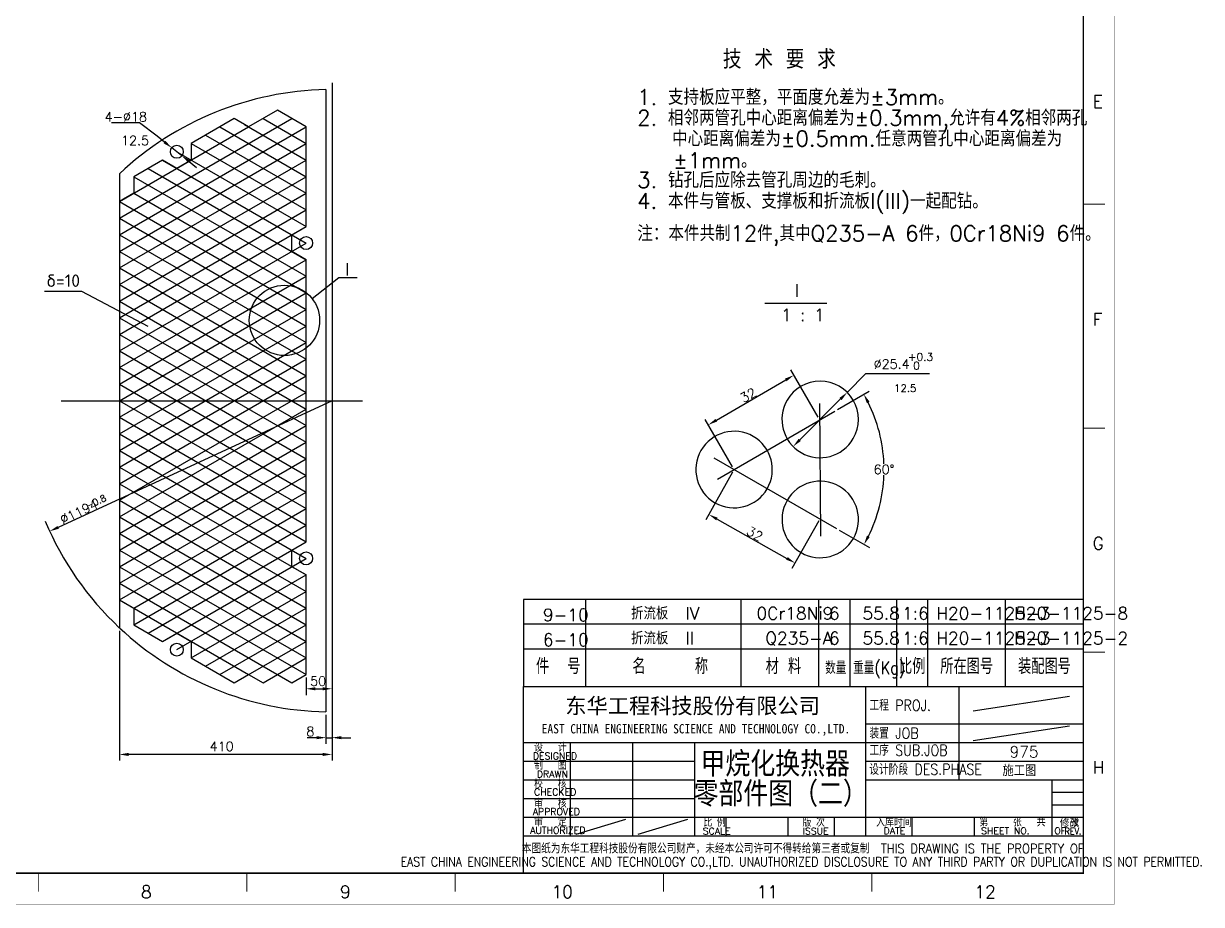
# Model space of a CAD drawing. Extents: x 49444 to 186655, y 41039 to 60167.
# Drawn here: x 97990 to 103671, y 48453 to 52700 of the extents above; entities that cross this region are included whole.
import ezdxf
from ezdxf.enums import TextEntityAlignment as Align

# ---------------------------------------------------------------- set-up
doc = ezdxf.new("R2010")
doc.units = 0
doc.header["$LTSCALE"] = 60
doc.header["$MEASUREMENT"] = 0
doc.header["$PDMODE"] = 3
doc.header["$PDSIZE"] = 0.001
doc.layers.get('0').update_dxf_attribs({"linetype": 'CONTINUOUS'})
doc.layers.get('DEFPOINTS').update_dxf_attribs({"linetype": 'CONTINUOUS'})
doc.styles.add('ST', font='')
doc.styles.get("Standard").update_dxf_attribs({"font": 'txt_l', "bigfont": 'hztxt_l'})
doc.styles.get('ST').set_extended_font_data('SimSun')
doc.dimstyles.get("Standard").update_dxf_attribs({"dimtxt": 0.18, "dimasz": 0.18, "dimexe": 0.18, "dimexo": 0.0625, "dimgap": 0.09, "dimtad": 0, "dimtih": 1, "dimtoh": 1, "dimdec": 4, "dimzin": 0, "dimdsep": 46, "dimtxsty": 'Standard', "dimcen": 0.09, "dimadec": 0, "dimazin": 0, "dimtfac": 1, "dimtdec": 4, "dimtofl": 0, "dimtmove": 0, "dimatfit": 3, "dimfxl": 0, "dimtolj": 1, "dimtzin": 0, "dimarcsym": 0})
doc.dimstyles.new('STANDARD$0', dxfattribs={"dimtxt": 3, "dimasz": 3, "dimexe": 2, "dimexo": 1, "dimgap": 0.5, "dimtad": 1, "dimdec": 0, "dimzin": 0, "dimdsep": 46, "dimtxsty": 'Standard', "dimcen": 1, "dimclrd": 256, "dimclre": 256, "dimclrt": 256, "dimadec": 0, "dimazin": 0, "dimtfac": 1.5, "dimtdec": 3, "dimtix": 1, "dimtmove": 0, "dimatfit": 2, "dimfxl": 0, "dimtolj": 1, "dimarcsym": 0})

# ---------------------------------------------------------------- blocks, each defined once
blk = doc.blocks.new('*D121')
at = {"lineweight": -2}
for p, q in [((98451.8, 49771.8), (98451.8, 49146.2)), ((99477.4, 49715.7), (99477.4, 49146.2)), ((99432.4, 49176.2), (98496.8, 49176.2))]:
    blk.add_line(p, q, dxfattribs=at)
for points in [[(98496.8, 49183.7), (98496.8, 49168.7), (98451.8, 49176.2)], [(99432.4, 49183.7), (99432.4, 49168.7), (99477.4, 49176.2)]]:
    blk.add_solid(points)
at = {"layer": 'DEFPOINTS', "color": 0}
for p in [(98451.8, 49786.8), (99477.4, 49730.7), (98451.8, 49176.2)]:
    blk.add_point(p, dxfattribs=at)
at = {"insert": (98945, 49214.8), "char_height": 45, "attachment_point": 5}
blk.add_mtext('\\A1;410', dxfattribs=at)
blk = doc.blocks.new('*D123')
at = {"lineweight": -2}
for p, q in [((99448.3, 49366.6), (99448.3, 49226.9)), ((99477.4, 49329.5), (99477.4, 49226.9)), ((99403.3, 49256.9), (99358.3, 49256.9)), ((99448.3, 49256.9), (99477.4, 49256.9)), ((99522.4, 49256.9), (99567.4, 49256.9))]:
    blk.add_line(p, q, dxfattribs=at)
for points in [[(99403.3, 49264.4), (99403.3, 49249.4), (99448.3, 49256.9)], [(99522.4, 49264.4), (99522.4, 49249.4), (99477.4, 49256.9)]]:
    blk.add_solid(points)
at = {"layer": 'DEFPOINTS', "color": 0}
for p in [(99448.3, 49381.6), (99477.4, 49344.5), (99477.4, 49256.9)]:
    blk.add_point(p, dxfattribs=at)
at = {"insert": (99373, 49286.6), "char_height": 45, "attachment_point": 5}
blk.add_mtext('\\A1;8', dxfattribs=at)
blk = doc.blocks.new('*D126')
at = {"color": 0, "lineweight": -2}
for p, q in [((101915.1, 50838.6), (102068.3, 50927.5)), ((101923.3, 50257.4), (102069.1, 50173.3))]:
    blk.add_line(p, q, dxfattribs=at)
for start, end in [(2.2266, 26.5455), (333.5672, 357.8862)]:
    blk.add_arc((101417, 50549.7), 722.9, start, end, dxfattribs=at)
at = {"color": 0}
for points in [[(102057.1, 50869.2), (102070.3, 50876.3), (102042.4, 50912.4)], [(102071, 50224.4), (102057.8, 50231.5), (102043.1, 50188.3)]]:
    blk.add_solid(points, dxfattribs=at)
at = {"layer": 'DEFPOINTS', "color": 0}
for p in [(101902.1, 50831), (101318.5, 50606.6), (101337.1, 50503.4), (102129, 50424.7), (101910.3, 50264.9)]:
    blk.add_point(p, dxfattribs=at)
at = {"color": 0, "insert": (102139.9, 50550.4), "char_height": 45, "attachment_point": 5}
blk.add_mtext('\\A1;60%%d', dxfattribs=at)
blk = doc.blocks.new('*D125')
at = {"lineweight": -2}
for p, q in [((101409.7, 50536.6), (101280.4, 50306.7)), ((101334.3, 50310.8), (101671.4, 50121.2)), ((101825.2, 50302.9), (101695.9, 50073))]:
    blk.add_line(p, q, dxfattribs=at)
for points in [[(101338, 50317.3), (101330.6, 50304.3), (101295.1, 50332.9)], [(101675.1, 50127.7), (101667.7, 50114.7), (101710.6, 50099.2)]]:
    blk.add_solid(points)
at = {"layer": 'DEFPOINTS', "color": 0}
for p in [(101417, 50549.7), (101832.6, 50316), (101710.6, 50099.2)]:
    blk.add_point(p, dxfattribs=at)
at = {"insert": (101516.3, 50239.9), "char_height": 45, "attachment_point": 5, "rotation": 330.6445}
blk.add_mtext('\\A1;32', dxfattribs=at)
blk = doc.blocks.new('*D124')
at = {"lineweight": -2}
for p, q in [((101821.9, 50801.9), (101689.6, 51030.1)), ((101331.1, 50787.5), (101665.7, 50981.5)), ((101409.5, 50562.7), (101277.2, 50790.9))]:
    blk.add_line(p, q, dxfattribs=at)
for points in [[(101661.9, 50988), (101669.5, 50975.1), (101704.6, 51004.1)], [(101327.4, 50794), (101334.9, 50781), (101292.2, 50764.9)]]:
    blk.add_solid(points)
at = {"layer": 'DEFPOINTS', "color": 0}
for p in [(101704.6, 51004.1), (101829.4, 50788.9), (101417, 50549.7)]:
    blk.add_point(p, dxfattribs=at)
at = {"insert": (101484.7, 50908.2), "char_height": 45, "attachment_point": 5, "rotation": 30.1127}
blk.add_mtext('\\A1;32', dxfattribs=at)
blk = doc.blocks.new('*D122')
at = {"lineweight": -2}
for p, q in [((99352.4, 49546.3), (99352.4, 49462.7)), ((99477.4, 49546.3), (99477.4, 49462.7)), ((99397.4, 49492.7), (99432.4, 49492.7))]:
    blk.add_line(p, q, dxfattribs=at)
for points in [[(99397.4, 49500.2), (99397.4, 49485.2), (99352.4, 49492.7)], [(99432.4, 49500.2), (99432.4, 49485.2), (99477.4, 49492.7)]]:
    blk.add_solid(points)
at = {"layer": 'DEFPOINTS', "color": 0}
for p in [(99352.4, 49561.3), (99477.4, 49561.3), (99477.4, 49492.7)]:
    blk.add_point(p, dxfattribs=at)
at = {"insert": (99410.2, 49529.4), "char_height": 45, "attachment_point": 5}
blk.add_mtext('\\A1;50', dxfattribs=at)

msp = doc.modelspace()

# ---------------------------------------------------------------- linework, layer by layer
for p, q in [((99448.251749, 52381.024911), (99448.251749, 49381.568024)), ((99477.442395, 52414.429315), (99477.442395, 49312.904018)), ((98451.771086, 51761.304411), (99283.160769, 52241.309225)), ((99055.490331, 52212.752124), (99352.440304, 52041.307349)), ((99144.593455, 52241.31264), (99352.440304, 52121.311767)), ((98451.766009, 51681.303448), (99352.440304, 52201.309898)), ((98451.766009, 51841.305223), (99075.310115, 52201.309898)), ((98669.021051, 52128.524347), (98633.684788, 52156.387378)), ((98867.465199, 52161.31262), (99352.440304, 51881.311087)), ((98936.745844, 52201.311405), (99352.440304, 51961.309218)), ((98451.766009, 51601.305317), (99352.440304, 52121.311767)), ((98753.432988, 52061.96461), (98704.357315, 52100.661316)), ((98798.180973, 52121.309615), (99352.440304, 51801.30667)), ((98451.766009, 51521.3009), (99352.440304, 52041.307349)), ((98659.616532, 52041.307576), (99352.440304, 51641.304121)), ((98728.895151, 52081.312963), (99352.440304, 51721.308539)), ((98590.332522, 52001.310733), (99352.440304, 51561.30599)), ((98788.769251, 52034.101579), (98824.105514, 52006.238548)), ((98451.766009, 51975.839957), (98451.766009, 49786.752979)), ((98451.766009, 51441.302769), (99352.440304, 51961.309218)), ((98521.051307, 51961.30599), (99352.440304, 51481.301572)), ((98451.766009, 51361.304638), (99352.440304, 51881.311087)), ((98521.048512, 51881.309473), (99352.440304, 51401.303441)), ((98451.766009, 51841.31176), (99352.440304, 51321.30531)), ((98451.766009, 51281.30022), (99352.440304, 51801.30667)), ((98451.766009, 51761.307342), (99352.440304, 51241.300893)), ((98451.766009, 51201.302089), (99352.440304, 51721.308539)), ((98451.766009, 51681.309211), (99352.440304, 51161.302762)), ((98451.766009, 51121.297671), (99352.440304, 51641.304121)), ((98451.766009, 51601.304793), (99352.440304, 51081.298344)), ((98451.766009, 51041.29954), (99352.440304, 51561.30599)), ((98451.766009, 51521.306139), (99352.440304, 51001.299689)), ((98451.766009, 50961.295123), (99352.440304, 51481.301572)), ((98451.766009, 51441.302245), (99352.440304, 50921.295795)), ((98451.766009, 50881.296992), (99352.440304, 51401.303441)), ((98451.766009, 51361.30359), (99352.440304, 50841.29714)), ((98451.766009, 50801.298861), (99352.440304, 51321.30531)), ((101564.303207, 51351.775083), (101864.003207, 51351.775083)), ((98451.766009, 51281.305983), (99352.440304, 50761.299533)), ((98451.766009, 50721.294443), (99352.440304, 51241.300893)), ((98451.766009, 51201.301041), (99352.440304, 50681.294592)), ((98451.766009, 50641.296312), (99352.440304, 51161.302762)), ((98451.766009, 51121.30291), (99352.440304, 50601.296461)), ((98451.766009, 50561.291894), (99352.440304, 51081.298344)), ((98451.766009, 51041.298493), (99352.440304, 50521.292043)), ((98451.766009, 50481.293239), (99352.440304, 51001.299689)), ((98451.766009, 50961.300362), (99352.440304, 50441.293912)), ((98451.766009, 50401.289346), (99352.440304, 50921.295795)), ((99477.442395, 50881.296468), (98156.625008, 50270.966391)), ((98170.418766, 50881.296468), (99624.281937, 50881.296468)), ((98451.766009, 50881.295944), (99352.440304, 50361.289494)), ((101733.307609, 50692.557839), (101930.447545, 50889.83111)), ((101828.919709, 50867.613813), (101833.145739, 50228.046626)), ((98451.766009, 50321.290691), (99352.440304, 50841.29714)), ((98451.766009, 50801.297813), (99352.440304, 50281.291363)), ((101337.135429, 50503.376344), (101902.103126, 50831.043368)), ((98451.766009, 50241.293084), (99352.440304, 50761.299533)), ((98451.766009, 50721.299682), (99352.440304, 50201.293232)), ((98451.766009, 50161.288142), (99352.440304, 50681.294592)), ((98451.766009, 50641.295264), (99352.440304, 50121.288815)), ((98451.766009, 50081.290011), (99352.440304, 50601.296461)), ((101318.493962, 50606.609482), (101910.30291, 50264.928426)), ((98451.766009, 50561.297133), (99352.440304, 50041.290684)), ((98451.766009, 50001.285594), (99352.440304, 50521.292043)), ((98451.766009, 50481.292716), (99352.440304, 49961.286266)), ((98451.766009, 49921.287463), (99352.440304, 50441.293912)), ((98451.766009, 50401.294585), (99352.440304, 49881.288135)), ((98521.051307, 49881.285077), (99352.440304, 50361.289494)), ((98451.766009, 50321.290167), (99352.440304, 49801.283717)), ((98521.051307, 49801.286946), (99352.440304, 50281.291363)), ((98451.766009, 50241.292036), (99352.440304, 49721.285586)), ((98451.766009, 50161.287618), (99352.440304, 49641.281169)), ((98590.333147, 49761.281841), (99283.160769, 50161.287519)), ((98659.611088, 49721.282217), (99352.440304, 50121.288815)), ((98451.766009, 50081.289487), (99352.440304, 49561.283038)), ((98451.766009, 50001.29188), (99283.160769, 49521.28371)), ((98728.895151, 49681.279972), (99352.440304, 50041.290684)), ((98798.180973, 49641.283321), (99352.440304, 49961.286266)), ((98451.766009, 49921.286939), (99075.310115, 49561.283038)), ((98867.460057, 49601.283634), (99352.440304, 49881.288135)), ((98936.743726, 49561.283451), (99352.440304, 49801.286861)), ((99061.025083, 49553.036314), (99352.440304, 49721.285586)), ((99213.874947, 49561.283038), (99352.440304, 49641.284077)), ((102569.066786, 49386.705279), (103034.076679, 49456.456762)), ((102051.067831, 49323.842393), (103101.067836, 49323.842393)), ((102569.066786, 49244.042237), (103034.076679, 49313.79372)), ((100626.067836, 49233.842393), (100626.067836, 48783.842393)), ((100926.06783, 49233.842393), (100926.06783, 48783.842393)), ((102051.067836, 49233.842393), (103101.067836, 49233.842393)), ((100401.067836, 49143.842393), (101226.067836, 49143.842393)), ((102051.067831, 49143.842393), (103101.067836, 49143.842393)), ((100401.067836, 49053.842393), (101226.067836, 49053.842393)), ((102951.067836, 49053.842393), (103101.067836, 49053.842393)), ((102951.067836, 48993.842393), (103101.067836, 48993.842393)), ((100401.067836, 48963.842393), (101226.067836, 48963.842393)), ((102951.067836, 48933.842393), (103101.067836, 48933.842393)), ((100654.674126, 48792.424288), (100893.765008, 48864.151554)), ((100954.67412, 48792.424288), (101193.765002, 48864.151554))]:
    msp.add_line(p, q)
at = {"const_width": 1.5}
msp.add_lwpolyline([(90636.067832, 48453.842399), (103251.067832, 48453.842399), (103251.067832, 57363.842399), (90636.067832, 57363.842399), (90636.067832, 48453.842399, 1.9635677679)], format="xyb", dxfattribs=at)
at = {"const_width": 7.5}
msp.add_lwpolyline([(91011.067832, 48603.842399), (103101.067832, 48603.842399), (103101.067832, 57213.842399), (91011.067832, 57213.842399), (91011.067832, 48603.842399)], dxfattribs=at)
for points in [[(98659.61614, 52041.307349), (98521.051307, 51961.315505), (98521.051307, 51881.311087), (98451.766009, 51841.305997), (98451.766009, 49921.286939), (98521.051307, 49881.288135), (98521.051307, 49801.283717), (98659.61614, 49721.2793), (98728.895151, 49761.284914), (98798.180973, 49721.285586), (98798.180973, 49641.281169), (99006.024817, 49521.284758), (99075.310115, 49561.283038), (99144.595936, 49521.28371), (99213.874947, 49561.283038), (99283.160769, 49521.28371), (99352.440304, 49561.283038), (99352.440304, 50041.290684), (99283.160769, 50081.289487), (99283.160769, 50161.287618), (99352.440304, 50201.293232), (99352.440304, 51561.30599), (99283.160769, 51601.304793), (99283.160769, 51681.309735), (99352.440304, 51721.308539), (99352.440304, 52201.309898), (99213.874947, 52281.314316), (99075.310115, 52201.309898), (99006.024817, 52241.309225), (98798.180973, 52121.311767), (98798.180973, 52041.307349), (98728.895151, 52001.308022), (98659.61614, 52041.307349)], [(98633.684788, 52156.387378), (98549.237271, 52221.125191), (98413.621692, 52221.125191)], [(99381.035469, 51374.222424), (99509.476166, 51476.087647), (99599.476166, 51476.087647)], [(98590.758593, 51239.195722), (98271.290094, 51407.665451), (98091.290094, 51407.665451)], [(101962.256591, 50921.661671), (102052.26356, 51011.811554), (102359.49169, 51011.811554)], [(103101.067832, 49923.8424), (100401.067832, 49923.8424)], [(103101.067832, 49803.8424), (100401.067832, 49803.8424)], [(103101.067832, 49683.8424), (100401.067832, 49683.8424)], [(103101.06783, 49503.8424), (103101.06783, 48603.8424), (100401.06783, 48603.8424), (100401.06783, 49503.8424)], [(100401.06783, 49503.8424), (103101.06783, 49503.8424)], [(102051.06783, 49503.8424), (102051.06783, 48783.8424)], [(102501.06783, 49503.8424), (102501.06783, 49053.8424)], [(100401.06783, 49233.8424), (102051.06783, 49233.8424)], [(101226.06783, 49233.8424), (101226.06783, 48783.8424)], [(102051.06783, 49053.8424), (103101.06783, 49053.8424)], [(102951.06783, 48783.8424), (102951.06783, 49053.8424)], [(100401.06783, 48873.8424), (103101.06783, 48873.8424)], [(101376.06783, 48873.8424), (101376.06783, 48783.8424)], [(101676.06783, 48873.8424), (101676.06783, 48783.8424)], [(101901.06783, 48783.8424), (101901.06783, 48873.8424)], [(102276.06783, 48783.8424), (102276.06783, 48873.8424)], [(102576.06783, 48783.8424), (102576.06783, 48873.8424)], [(100401.06783, 48783.8424), (103101.06783, 48783.8424)]]:
    msp.add_lwpolyline(points)
for points in [[(103101.067832, 51828.842399, 4.5, 4.5, 0), (103206.067832, 51828.842399, 4.5, 4.5, 0)], [(103101.067832, 50748.842399, 4.5, 4.5, 0), (103206.067832, 50748.842399, 4.5, 4.5, 0)], [(103101.067832, 49668.842399, 4.5, 4.5, 0), (103206.067832, 49668.842399, 4.5, 4.5, 0)], [(98061.067832, 48513.842399, 4.5, 4.5, 0), (98061.067832, 48603.842399, 4.5, 4.5, 0)], [(99066.067832, 48513.842399, 4.5, 4.5, 0), (99066.067832, 48603.842399, 4.5, 4.5, 0)], [(100071.067832, 48513.842399, 4.5, 4.5, 0), (100071.067832, 48603.842399, 4.5, 4.5, 0)], [(101076.067832, 48513.842399, 4.5, 4.5, 0), (101076.067832, 48603.842399, 4.5, 4.5, 0)], [(102081.067832, 48513.842399, 4.5, 4.5, 0), (102081.067832, 48603.842399, 4.5, 4.5, 0)]]:
    msp.add_lwpolyline(points, format="xyseb")
for points in [[(101991.612615, 50698.971408, 1), (101672.142539, 50883.417542, 1)], [(101576.333227, 50457.161878, 1), (101256.863151, 50641.608012, 1)], [(101991.961664, 50216.614647, 1), (101672.491588, 50401.060781, 1)]]:
    msp.add_lwpolyline(points, format="xyb", close=True)
at = {"color": 7}
for points in [[(100401.067832, 49923.8424), (100401.067832, 49503.8424)], [(100701.067832, 49503.8424), (100701.067832, 49923.8424)], [(101451.067832, 49503.8424), (101451.067832, 49923.8424)], [(101826.067832, 49503.8424), (101826.067832, 49923.8424)], [(101976.067832, 49503.8424), (101976.067832, 49923.8424)], [(102201.067832, 49503.8424), (102201.067832, 49923.8424)], [(102351.067832, 49503.8424), (102351.067832, 49923.8424)], [(102726.067832, 49503.8424), (102726.067832, 49923.8424)]]:
    msp.add_lwpolyline(points, dxfattribs=at)
for centre, radius in [((98728.895151, 52081.312963), 31.248427), ((99352.440304, 51641.304121), 31.248427), ((99248.084242, 51268.779938), 169.688381), ((99352.440304, 50121.288815), 31.248427), ((98728.895151, 49681.279972), 31.248427)]:
    msp.add_circle(centre, radius)
for start, end in [(91.115061626, 133.139623311), (202.778878192, 226.830484097), (226.860376689, 268.884938374)]:
    msp.add_arc((99477.442395, 50881.296468), 1500.012499, start, end)
for points in [[(98673.66489, 52134.413724), (98664.377213, 52122.63497), (98704.357315, 52100.661316)], [(98793.413089, 52039.990957), (98784.125412, 52028.212202), (98753.432988, 52061.96461)], [(101925.142451, 50895.132618), (101935.752638, 50884.529603), (101962.256591, 50921.661671)], [(101728.002516, 50697.859347), (101738.612703, 50687.256331), (101701.498563, 50660.727279)], [(98153.479004, 50277.774669), (98159.771012, 50264.158112), (98115.775337, 50252.090365)]]:
    msp.add_solid(points)

# ---------------------------------------------------------------- texts
for s, height, p in [('技 术 要 求', 90, (101635.02529, 52482.231408)), ('I', 60, (99549.737358, 51485.033718)), ('δ=10', 60, (98181.290094, 51430.165451)), ('甲烷化换热器 ', 120, (101656.180706, 49069.771052)), ('零部件图（二）', 120, (101641.501823, 48925.515231))]:
    msp.add_text(s, height=height).set_placement(p, align=Align.CENTER)
for s, height, p in [('1. 支持板应平整，平面度允差为±3mm。', 75, (100949.794725, 52307.384864)), ('E', 60, (103146.067832, 52293.842399)), ('2. 相邻两管孔中心距离偏差为±0.3mm,允许有4%相邻两孔', 75, (100949.794725, 52207.406781)), ('   中心距离偏差为±0.5mm.任意两管孔中心距离偏差为', 75, (100949.794725, 52107.428717)), ('   ±1mm。', 75, (100954.79641, 52002.455002)), ('3. 钻孔后应除去管孔周边的毛刺。', 75, (100949.794725, 51907.472551)), ('4. 本件与管板、支撑板和折流板I(III)一起配钻。', 75, (100949.794725, 51806.67192)), ('注：本件共制12件,其中Q235-A 6件，0Cr18Ni9 6件。', 75, (100949.794725, 51650.530108)), ('I', 59.94, (101708.697737, 51382.895523)), ('1 : 1', 59.94, (101642.662971, 51265.062137)), ('F', 60, (103146.067832, 51243.842399)), ('+0.3', 37.5, (102255.416656, 51073.846005)), (' 0', 37.5, (102255.416656, 51031.919731)), ('G', 60, (103146.067832, 50163.842399)), ('折流板  IV', 60, (100919.497093, 49826.548298)), ('0Cr18Ni9', 60, (101524.857096, 49826.548298)), ('6', 60, (101874.311511, 49826.548298)), ('55.8', 60, (102036.137762, 49826.548298)), ('1:6', 60, (102227.192194, 49826.548298)), ('H20-1125-3', 60, (102391.811511, 49826.548298)), ('H20-1125-8', 60, (102766.811511, 49826.548298)), ('9-10', 60, (100494.530842, 49818.842406)), ('折流板  II', 60, (100919.497093, 49706.548298)), ('6-10', 60, (100494.530842, 49698.842406)), ('Q235-A', 60, (101566.811511, 49706.548298)), ('6', 60, (101874.311511, 49706.548298)), ('55.8', 60, (102036.137762, 49706.548298)), ('1:6', 60, (102227.192194, 49706.548298)), ('H20-1125-3', 60, (102391.811511, 49706.548298)), ('H20-1125-2', 60, (102766.811511, 49706.548298)), ('DESIGNED^J', 33, (100446.066763, 49152.544906)), ('H', 60, (103146.067832, 49083.842399)), ('DRAWN^J', 33, (100465.42763, 49064.617399)), ('CHECKED^J', 33, (100451.692853, 48978.411719)), ('APPROVED^J', 33, (100445.459038, 48883.533666)), ('修改', 37.5, (102987.526515, 48824.821849)), ('AUTHORIZED', 33, (100432.859222, 48793.533666)), ('SCALE', 33, (101265.442609, 48790.036972)), ('ISSUE', 33, (101747.096535, 48790.036972)), ('DATE', 33, (102137.812394, 48791.342393)), ('SHEET NO.    OF^J', 33, (102607.7635, 48791.342393)), ('8', 60, (98556.067832, 48483.842399)), ('9', 60, (99516.067832, 48483.842399)), ('10', 60, (100536.067832, 48483.842399)), ('11', 60, (101526.067832, 48483.842399)), ('12', 60, (102576.067832, 48483.842399))]:
    msp.add_text(s, height=height).set_placement(p)
for height, p in [(45, (98459.940978, 52158.245459)), (35.964, (102188.212831, 50959.490416))]:
    msp.add_text('12.5', height=height).set_placement(p, align=Align.TOP_LEFT)
at = {"width": 0.85}
for s, height, p in [('件  号', 75, (100461.067827, 49563.842406)), ('名     称', 75, (100926.067827, 49563.842406)), ('材 料', 75, (101569.018312, 49563.842406)), ('数量', 60, (101856.067827, 49563.842406)), ('重量(Kg)', 60, (101991.067827, 49563.842406)), ('比例', 75, (102212.377078, 49563.842406)), ('所在图号', 75, (102411.067827, 49563.842406)), ('装配图号', 75, (102786.067827, 49563.842406)), ('工程 PROJ.', 52.5, (102069.590785, 49386.992651)), ('装置 JOB', 52.5, (102069.590785, 49252.290595)), ('设   计^J', 37.5, (100451.951979, 49189.461941)), ('工序 SUB.JOB', 52.5, (102069.590785, 49170.148978)), ('制   图^J', 37.5, (100451.971088, 49103.431611)), ('设计阶段 DES.PHASE', 52.5, (102068.673594, 49077.869438)), ('校   核^J', 37.5, (100451.971088, 49013.467114)), ('审   核^J', 37.5, (100451.971088, 48919.666298)), ('审   定', 37.5, (100451.971088, 48829.666298)), (' 比 例', 37.5, (101246.559218, 48828.42782)), ('版 次', 37.5, (101746.800015, 48828.42782)), ('入库时间', 37.5, (102101.537389, 48828.42782)), ('第     张   共     张^J', 37.5, (102599.813164, 48829.61603)), ('REV.', 33, (103010.523837, 48789.745467))]:
    msp.add_text(s, height=height, dxfattribs=at).set_placement(p)
at = {"style": 'ST'}
msp.add_text('东华工程科技股份有限公司', height=75, dxfattribs=at).set_placement((101216.644443, 49372.931062), align=Align.CENTER)
at = {"style": 'ST', "width": 0.9}
msp.add_text('EAST CHINA ENGINEERING SCIENCE AND TECHNOLOGY CO.,LTD.', height=45, dxfattribs=at).set_placement((101232.800045, 49277.50545), align=Align.CENTER)
for s, p in [('975', (102745.319398, 49188.8424)), ('施工图', (102710.918188, 49098.8424))]:
    msp.add_text(s, height=54.4251969).set_placement(p, align=Align.MIDDLE_LEFT)
for s, width, p in [('本图纸为东华工程科技股份有限公司财产，未经本公司许可不得转给第三者或复制  THIS DRAWING IS THE PROPERTY OF', 0.9, (101749.305296, 48699.533588)), ('EAST CHINA ENGINEERING SCIENCE AND TECHNOLOGY CO.,LTD. UNAUTHORIZED DISCLOSURE TO ANY THIRD PARTY OR DUPLICATION IS NOT PERMITTED.', 0.85, (101743.01264, 48636.481634))]:
    msp.add_text(s, height=45, dxfattribs=dict(width=width)).set_placement(p, align=Align.CENTER)
at = {"char_height": 45, "attachment_point": 5}
for s, insert in [('\\A1;4-%%c18', (98482.639705, 52250.073277)), ('%%C25.4', (102176.575516, 51057.946969))]:
    msp.add_mtext(s, dxfattribs=dict(at, insert=insert))
at = {"attachment_point": 5}
for s, insert, char_height, rotation in [('\\A1;%%c1194', (98256.18731, 50346.087321), 45, 24.800956697), ('-0.8', (98339.024051, 50393.92823), 31.5, 25)]:
    msp.add_mtext(s, dxfattribs=dict(at, insert=insert, char_height=char_height, rotation=rotation))

# ---------------------------------------------------------------- dimensions: what is measured, and where the dimension line sits
for p2, distance, picture, middle in [((101829.439818, 50788.900481), 248.799693, '*D124', (101484.68038, 50908.210794)), ((101832.564555, 50316.003074), -248.799693, '*D125', (101516.251784, 50239.867108))]:
    dim = msp.add_aligned_dim(p1=(101417.03561, 50549.716435), p2=p2, distance=distance, text='32', dimstyle='STANDARD$0', override={"dimscale": 15, "dimgap": 0.1, "dimdec": 2, "dimcen": 3, "dimtdec": 2, "dimtmove": 2, "dimatfit": 3})
    dim.commit()
    dim.dimension.update_dxf_attribs({"geometry": picture, "text_midpoint": middle})
dim = msp.add_angular_dim_2l(base=(102129.042044, 50424.651582), line1=((101318.493962, 50606.609482), (101910.30291, 50264.928426)), line2=((101337.135429, 50503.376344), (101902.103126, 50831.043368)), text='60%%d', dimstyle='Standard', override={"dimscale": 15, "dimtxt": 3, "dimasz": 3, "dimexe": 2, "dimexo": 1, "dimgap": 0.1, "dimtad": 1, "dimdec": 2, "dimcen": 3, "dimtdec": 2, "dimtofl": 1, "dimtmove": 2})
dim.commit()
dim.dimension.update_dxf_attribs({"geometry": '*D126', "text_midpoint": (102139.942156, 50550.427109)})
for base, p1, p2, text, override, picture, middle in [((98451.766009, 49176.203045), (99477.442395, 49730.748751), (98451.766009, 49786.752979), '410', {"dimscale": 15, "dimgap": 0.1, "dimdec": 2, "dimcen": 3, "dimtdec": 2, "dimtmove": 2, "dimatfit": 3}, '*D121', (98944.986108, 49214.793445)), ((99477.442395, 49492.747994), (99352.440304, 49561.283038), (99477.442395, 49561.283038), '50', {"dimscale": 15, "dimgap": 0.1, "dimcen": 3, "dimtdec": 0, "dimtmove": 2, "dimatfit": 3}, '*D122', (99410.177429, 49529.433435)), ((99477.442395, 49256.869781), (99448.251749, 49381.568024), (99477.442395, 49344.452857), '8', {"dimscale": 15, "dimgap": 0.1, "dimdec": 2, "dimcen": 3, "dimtdec": 2, "dimtmove": 2, "dimatfit": 3}, '*D123', (99373.022338, 49286.582243))]:
    dim = msp.add_linear_dim(base=base, p1=p1, p2=p2, text=text, dimstyle='STANDARD$0', override=override)
    dim.commit()
    dim.dimension.update_dxf_attribs({"geometry": picture, "text_midpoint": middle, "dimtype": 160})

doc.saveas('drawing.dxf')
